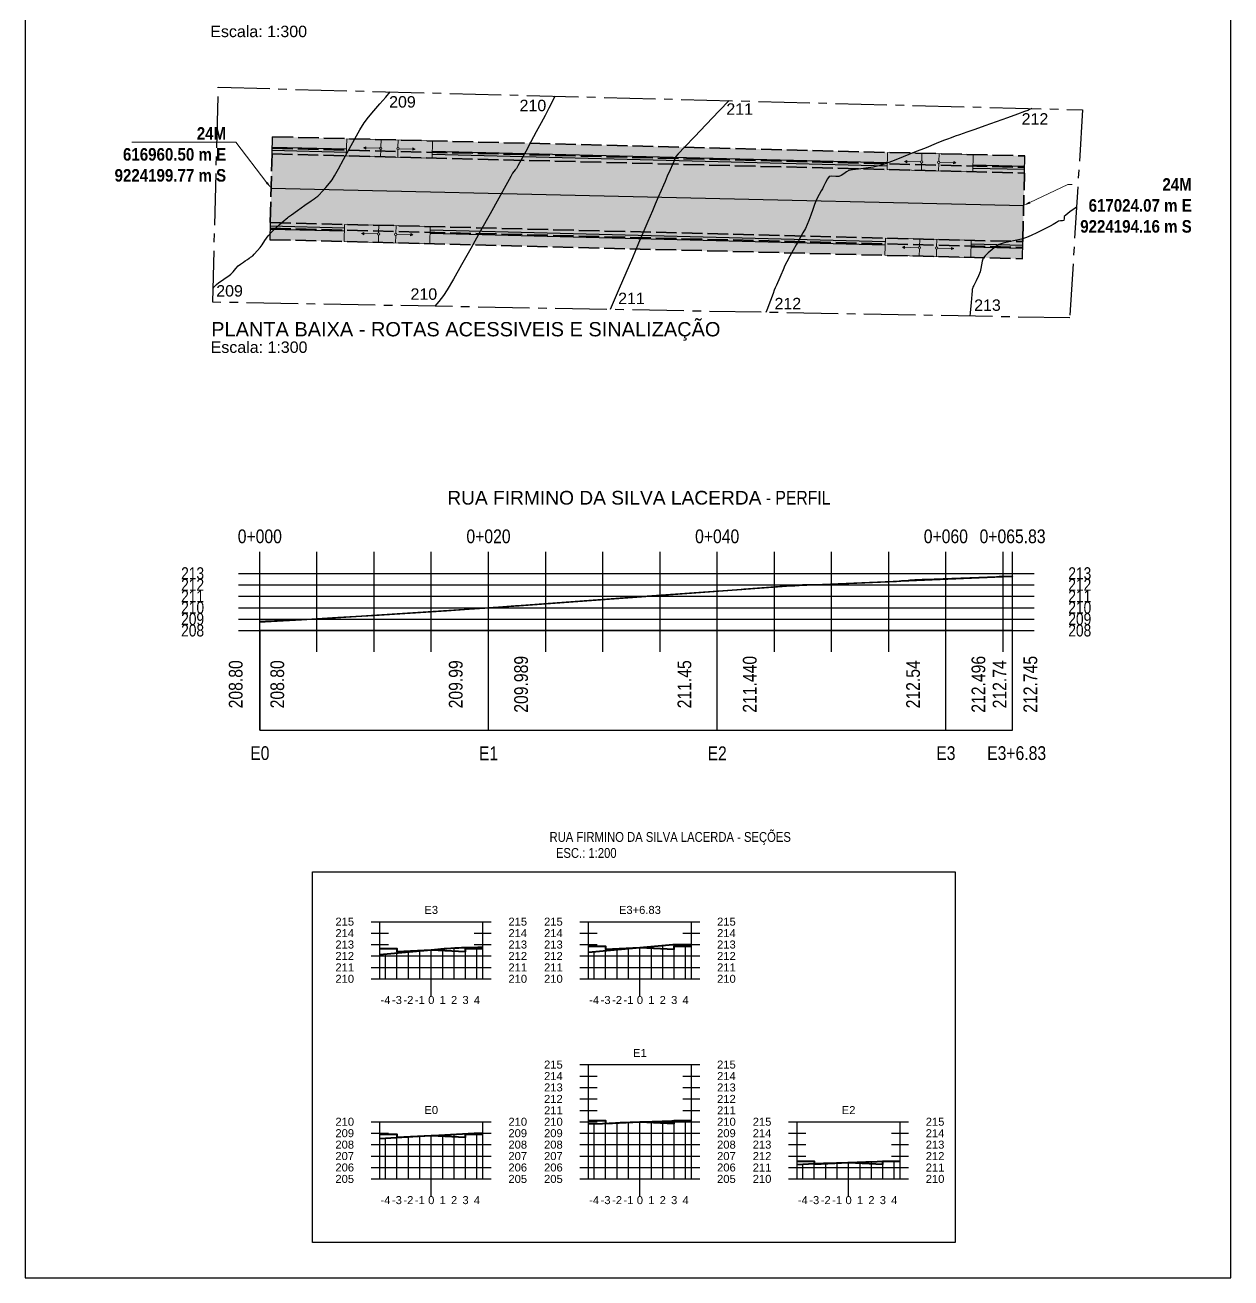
# Model space of a CAD drawing. Header units: feet. Extents: x 203667 to 205527, y 9204857 to 9205156.
# Drawn here: x 205421.6 to 205527, y 9204921 to 9205030.6 of the extents above; entities that cross this region are included whole.
import ezdxf
from ezdxf import colors
from ezdxf.entities.mleader import LeaderData, LeaderLine
from ezdxf.math import Vec2, Vec3

# ---------------------------------------------------------------- set-up
doc = ezdxf.new("R2010")
doc.units = ezdxf.units.FT
doc.header["$LTSCALE"] = 0.3
doc.header["$MEASUREMENT"] = 0
doc.linetypes.add('ACAD_ISO02W100', pattern=[15, 12, -3])
doc.linetypes.add('CENTER2', pattern=[1.125, 0.75, -0.125, 0.125, -0.125])
for name, color, linetype in [('_EIXO PROJETADO', 2, 'Continuous'), ('C-ROAD-CNTR-N', 92, 'Continuous'), ('C-ROAD-PROF-GRID-MAJR', 8, 'Continuous'), ('C-ROAD-PROF-GRID-MINR', 8, 'Continuous'), ('C-ROAD-PROF-TEXT', 7, 'Continuous'), ('C-ROAD-PROF-TICK', 7, 'Continuous'), ('C-ROAD-PROF-TITL', 7, 'Continuous'), ('C-ROAD-PROF-TTLB', 5, 'Continuous'), ('C-ROAD-SCTN-GRID', 7, 'Continuous'), ('C-ROAD-SCTN-TEXT', 7, 'Continuous'), ('C-ROAD-SCTN-TICK', 7, 'Continuous'), ('C-ROAD-SCTN-TITL', 92, 'Continuous'), ('C1-HM-CURVA_INTERMEDIARIA', 3, 'Continuous'), ('C1-HM-CURVA_MESTRA', 5, 'Continuous'), ('Calçada Projetada', 20, 'Continuous'), ('Pavimento projetado', 51, 'Continuous'), ('SINALIZACAO', 1, 'Continuous'), ('TEXTOS', 7, 'Continuous')]:
    doc.layers.add(name, color=color, linetype=linetype)
for name, color, linetype, lineweight in [('Alvenaria de 1 Vez', 6, 'ACAD_ISO02W100', 35), ('C-ROAD-PROF', 1, 'Continuous', 35), ('Cotas Acessibilidade', 5, 'Continuous', 25), ('Cotas Calçadas', 7, 'Continuous', 25), ('MEIO FIO PROJETADO', 7, 'ACAD_ISO02W100', 35), ('PENA015', 1, 'Continuous', 15)]:
    doc.layers.add(name, color=color, linetype=linetype, lineweight=lineweight)
doc.styles.add('Arial', font='arial.ttf')
doc.styles.add('COTAS', font='ariblk.ttf', dxfattribs={"width": 0.75})
doc.styles.add('Roman', font='arial.ttf', dxfattribs={"height": 2})
doc.styles.add('TARCISIO', font='swissci.ttf')

# ---------------------------------------------------------------- blocks, each defined once
blk = doc.blocks.new('r150')
at = {"linetype": 'Continuous'}
h = blk.add_hatch(color=4, dxfattribs=at)
h.dxf.hatch_style = 1
edge = h.paths.add_edge_path()
edge.add_arc((0, 0.91), 0.1, 180, 270, ccw=False)
edge.add_line((-0.1, 0.91), (-1.3, 0.91))
edge.add_line((-1.3, 0.91), (-1.3, 0.81))
edge.add_line((-1.3, 0.81), (-1.5, 0.91))
edge.add_line((-1.5, 0.91), (-1.3, 1.01))
edge.add_line((-1.3, 1.01), (-1.3, 0.91))
edge.add_line((-1.3, 0.91), (-0.1, 0.91))
edge.add_arc((0, 0.91), 0.1, 90, 180, ccw=False)
edge.add_line((0, 1.01), (0, 1.65))
edge.add_line((0, 1.65), (-3, 1.65))
edge.add_line((-3, 1.65), (-3, 0.15))
edge.add_line((-3, 0.15), (0, 0.15))
edge.add_line((0, 0.15), (0, 0.81))
edge = h.paths.add_edge_path()
edge.add_arc((1.5, 0.91), 0.1, 180, 270, ccw=False)
edge.add_arc((1.5, 0.91), 0.1, 90, 180, ccw=False)
edge.add_line((1.5, 1.01), (1.5, 1.65))
edge.add_line((1.5, 1.65), (0, 1.65))
edge.add_line((0, 1.65), (0, 1.01))
edge.add_arc((0, 0.91), 0.1, 0, 90, ccw=False)
edge.add_arc((0, 0.91), 0.1, -90, 0, ccw=False)
edge.add_line((0, 0.81), (0, 0.15))
edge.add_line((0, 0.15), (1.5, 0.15))
edge.add_line((1.5, 0.15), (1.5, 0.81))
edge = h.paths.add_edge_path()
edge.add_line((4.5, 1.65), (1.5, 1.65))
edge.add_line((1.5, 1.65), (1.5, 1.01))
edge.add_arc((1.5, 0.91), 0.1, 0, 90, ccw=False)
edge.add_line((1.6, 0.91), (2.8, 0.91))
edge.add_line((2.8, 0.91), (2.8, 1.01))
edge.add_line((2.8, 1.01), (3, 0.91))
edge.add_line((3, 0.91), (2.8, 0.81))
edge.add_line((2.8, 0.81), (2.8, 0.91))
edge.add_line((2.8, 0.91), (1.6, 0.91))
edge.add_arc((1.5, 0.91), 0.1, -90, 0, ccw=False)
edge.add_line((1.5, 0.81), (1.5, 0.15))
edge.add_line((1.5, 0.15), (4.5, 0.15))
edge.add_line((4.5, 0.15), (4.5, 1.65))
at = {"layer": 'PENA015', "color": 7}
for points in [[(-3, 0.15), (-3, 1.65)], [(-3, 1.65), (4.5, 1.65)], [(0, 1.01), (0, 1.65)], [(1.5, 1.01), (1.5, 1.65)], [(4.5, 0.15), (4.5, 1.65)], [(-3, 0.15), (4.5, 0.15)], [(-1.3, 1.01), (-1.5, 0.91), (-1.3, 0.81)], [(-1.5, 0.91), (-0.1, 0.91)], [(-1.3, 0.81), (-1.3, 1.01)], [(0, 0.15), (0, 0.81)], [(1.5, 0.81), (1.5, 0.15)], [(1.6, 0.91), (3, 0.91)], [(2.8, 0.81), (2.8, 1.01)], [(2.8, 1.01), (3, 0.91), (2.8, 0.81)]]:
    blk.add_lwpolyline(points, dxfattribs=at)
for centre in [(0, 0.91), (1.5, 0.91)]:
    blk.add_circle(centre, 0.1, dxfattribs=at)

msp = doc.modelspace()

# ---------------------------------------------------------------- hatches: boundary and pattern name
at = {"layer": 'Calçada Projetada'}
h = msp.add_hatch(color=256, dxfattribs=at)
h.dxf.hatch_style = 1
h.paths.add_polyline_path([(205443.2, 9205020.802), (205443.162, 9205019.303), (205508.976, 9205017.633), (205509.014, 9205019.132)])
h = msp.add_hatch(color=256, dxfattribs=at)
h.dxf.hatch_style = 1
h.paths.add_polyline_path([(205443.01, 9205013.305), (205442.972, 9205011.805), (205508.785, 9205010.135), (205508.824, 9205011.635)])
at = {"layer": 'Pavimento projetado', "lineweight": 20}
h = msp.add_hatch(color=256, dxfattribs=at)
h.dxf.hatch_style = 1
h.paths.add_polyline_path([(205508.976, 9205017.633), (205443.162, 9205019.303), (205443.01, 9205013.305), (205508.824, 9205011.635)])

# ---------------------------------------------------------------- linework, layer by layer
at = {"layer": '_EIXO PROJETADO', "linetype": 'CENTER2', "ltscale": 20}
msp.add_lwpolyline([(205438.463, 9205025.129), (205514.051, 9205023.164), (205512.926, 9205004.959), (205437.974, 9205006.337)], close=True, dxfattribs=at)
at = {"layer": 'Alvenaria de 1 Vez', "ltscale": 0.5}
for p, q in [((205443.2, 9205020.802), (205509.014, 9205019.132)), ((205442.972, 9205011.805), (205508.785, 9205010.135))]:
    msp.add_line(p, q, dxfattribs=at)
at = {"layer": 'C-ROAD-CNTR-N', "color": 98, "linetype": 'Continuous', "lineweight": -3, "flags": 128}
msp.add_lwpolyline([(205443.086, 9205016.304), (205508.904, 9205014.802)], dxfattribs=at)
msp.add_lwpolyline([(205443.086, 9205016.304), (205508.904, 9205014.802)], dxfattribs=at)
at = {"layer": 'C-ROAD-PROF', "color": 1, "linetype": 'Continuous', "lineweight": 35, "flags": 128}
for points in [[(205442.095, 9204978.416), (205442.587, 9204978.437), (205445.737, 9204978.567), (205446.698, 9204978.62), (205448.288, 9204978.707), (205462.215, 9204979.62), (205464.463, 9204979.769), (205464.962, 9204979.797), (205475.976, 9204980.62), (205480.486, 9204980.954), (205484.243, 9204981.214), (205484.414, 9204981.226), (205489.562, 9204981.607), (205489.572, 9204981.607), (205489.58, 9204981.608), (205489.758, 9204981.62), (205489.771, 9204981.621), (205489.776, 9204981.621), (205489.778, 9204981.621), (205489.813, 9204981.621), (205489.924, 9204981.623), (205491.505, 9204981.645), (205492.915, 9204981.717), (205497.767, 9204981.924), (205498.217, 9204981.96), (205498.795, 9204982.01), (205498.949, 9204982.023), (205499.118, 9204982.034), (205499.376, 9204982.049), (205500.016, 9204982.084), (205500.29, 9204982.098), (205506.517, 9204982.326), (205506.749, 9204982.334)], [(205506.749, 9204982.334), (205507.93, 9204982.361), (205507.93, 9204982.361)]]:
    msp.add_lwpolyline(points, dxfattribs=at)
at = {"layer": 'C-ROAD-PROF', "color": 5, "linetype": 'Continuous', "lineweight": 35, "flags": 128}
msp.add_lwpolyline([(205442.098, 9204978.356), (205442.562, 9204978.383), (205445.734, 9204978.565), (205448.905, 9204978.753), (205452.077, 9204978.949), (205455.248, 9204979.15), (205458.42, 9204979.359), (205461.591, 9204979.574), (205464.763, 9204979.796), (205467.934, 9204980.025), (205487.779, 9204981.476), (205488.15, 9204981.502), (205488.522, 9204981.525), (205488.894, 9204981.545), (205489.265, 9204981.563), (205507.762, 9204982.362), (205507.93, 9204982.366)], dxfattribs=at)
at = {"layer": 'C-ROAD-PROF', "color": 5, "linetype": 'Continuous', "lineweight": 40, "ltscale": 2}
for points in [[(205452.578, 9204949.811), (205454.078, 9204949.811), (205454.078, 9204949.552), (205457.087, 9204949.701), (205460.078, 9204949.552), (205460.078, 9204949.817), (205461.578, 9204949.817)], [(205470.828, 9204950.009), (205472.328, 9204950.009), (205472.328, 9204949.75), (205475.337, 9204949.899), (205478.328, 9204949.749), (205478.328, 9204950.015), (205479.828, 9204950.015)], [(205470.828, 9204934.76), (205472.328, 9204934.76), (205472.328, 9204934.501), (205475.337, 9204934.65), (205478.328, 9204934.5), (205478.328, 9204934.766), (205479.828, 9204934.766)], [(205452.578, 9204933.564), (205454.078, 9204933.564), (205454.078, 9204933.305), (205457.087, 9204933.454), (205460.078, 9204933.304), (205460.078, 9204933.57), (205461.578, 9204933.57)], [(205489.078, 9204931.214), (205490.578, 9204931.214), (205490.578, 9204930.954), (205493.587, 9204931.103), (205496.578, 9204930.954), (205496.578, 9204931.219), (205498.078, 9204931.219)]]:
    msp.add_lwpolyline(points, dxfattribs=at)
at = {"layer": 'C-ROAD-PROF-GRID-MAJR', "color": 8, "linetype": 'Continuous', "lineweight": -3}
for p, q in [((205442.095, 9204982.62), (205507.93, 9204982.62)), ((205442.095, 9204977.62), (205442.095, 9204982.62)), ((205462.095, 9204977.62), (205462.095, 9204982.62)), ((205482.095, 9204977.62), (205482.095, 9204982.62)), ((205502.095, 9204977.62), (205502.095, 9204982.62)), ((205507.93, 9204977.62), (205507.93, 9204982.62)), ((205442.095, 9204981.62), (205507.93, 9204981.62)), ((205442.095, 9204980.62), (205507.93, 9204980.62)), ((205442.095, 9204979.62), (205507.93, 9204979.62)), ((205442.095, 9204978.62), (205507.93, 9204978.62)), ((205442.095, 9204977.62), (205507.93, 9204977.62))]:
    msp.add_line(p, q, dxfattribs=at)
at = {"layer": 'C-ROAD-PROF-GRID-MINR', "color": 8, "linetype": 'Continuous', "lineweight": -3}
for p, q in [((205447.095, 9204977.62), (205447.095, 9204982.62)), ((205452.095, 9204977.62), (205452.095, 9204982.62)), ((205457.095, 9204977.62), (205457.095, 9204982.62)), ((205467.095, 9204977.62), (205467.095, 9204982.62)), ((205472.095, 9204977.62), (205472.095, 9204982.62)), ((205477.095, 9204977.62), (205477.095, 9204982.62)), ((205487.095, 9204977.62), (205487.095, 9204982.62)), ((205492.095, 9204977.62), (205492.095, 9204982.62)), ((205497.095, 9204977.62), (205497.095, 9204982.62)), ((205507.095, 9204977.62), (205507.095, 9204982.62))]:
    msp.add_line(p, q, dxfattribs=at)
at = {"layer": 'C-ROAD-PROF-TEXT', "color": 7, "linetype": 'Continuous', "lineweight": -3}
for p, q in [((205442.095, 9204980.745), (205442.095, 9204984.495)), ((205447.095, 9204980.745), (205447.095, 9204984.495)), ((205452.095, 9204980.745), (205452.095, 9204984.495)), ((205457.095, 9204980.745), (205457.095, 9204984.495)), ((205462.095, 9204980.745), (205462.095, 9204984.495)), ((205467.095, 9204980.745), (205467.095, 9204984.495)), ((205472.095, 9204980.745), (205472.095, 9204984.495)), ((205477.095, 9204980.745), (205477.095, 9204984.495)), ((205482.095, 9204980.745), (205482.095, 9204984.495)), ((205487.095, 9204980.745), (205487.095, 9204984.495)), ((205492.095, 9204980.745), (205492.095, 9204984.495)), ((205497.095, 9204980.745), (205497.095, 9204984.495)), ((205502.095, 9204980.745), (205502.095, 9204984.495)), ((205507.095, 9204980.745), (205507.095, 9204984.495)), ((205507.93, 9204980.745), (205507.93, 9204984.495)), ((205440.22, 9204982.62), (205443.97, 9204982.62)), ((205506.055, 9204982.62), (205509.805, 9204982.62)), ((205440.22, 9204981.62), (205443.97, 9204981.62)), ((205506.055, 9204981.62), (205509.805, 9204981.62)), ((205440.22, 9204980.62), (205443.97, 9204980.62)), ((205506.055, 9204980.62), (205509.805, 9204980.62)), ((205440.22, 9204979.62), (205443.97, 9204979.62)), ((205442.095, 9204975.745), (205442.095, 9204979.495)), ((205447.095, 9204975.745), (205447.095, 9204979.495)), ((205452.095, 9204975.745), (205452.095, 9204979.495)), ((205457.095, 9204975.745), (205457.095, 9204979.495)), ((205462.095, 9204975.745), (205462.095, 9204979.495)), ((205467.095, 9204975.745), (205467.095, 9204979.495)), ((205472.095, 9204975.745), (205472.095, 9204979.495)), ((205477.095, 9204975.745), (205477.095, 9204979.495)), ((205482.095, 9204975.745), (205482.095, 9204979.495)), ((205487.095, 9204975.745), (205487.095, 9204979.495)), ((205492.095, 9204975.745), (205492.095, 9204979.495)), ((205497.095, 9204975.745), (205497.095, 9204979.495)), ((205502.095, 9204975.745), (205502.095, 9204979.495)), ((205506.055, 9204979.62), (205509.805, 9204979.62)), ((205507.095, 9204975.745), (205507.095, 9204979.495)), ((205507.93, 9204975.745), (205507.93, 9204979.495)), ((205440.22, 9204978.62), (205443.97, 9204978.62)), ((205506.055, 9204978.62), (205509.805, 9204978.62)), ((205440.22, 9204977.62), (205443.97, 9204977.62)), ((205506.055, 9204977.62), (205509.805, 9204977.62))]:
    msp.add_line(p, q, dxfattribs=at)
at = {"layer": 'C-ROAD-PROF-TICK', "color": 7, "linetype": 'Continuous', "lineweight": -3}
for p, q in [((205442.095, 9204968.909), (205442.095, 9204977.62)), ((205462.095, 9204968.909), (205462.095, 9204977.62)), ((205482.095, 9204968.909), (205482.095, 9204977.62)), ((205502.095, 9204968.909), (205502.095, 9204977.62)), ((205507.93, 9204968.909), (205507.93, 9204977.62))]:
    msp.add_line(p, q, dxfattribs=at)
at = {"layer": 'C-ROAD-PROF-TTLB', "color": 5, "linetype": 'Continuous', "lineweight": -3}
for p, q in [((205442.095, 9204977.62), (205442.095, 9204982.62)), ((205442.095, 9204982.62), (205507.93, 9204982.62)), ((205507.93, 9204977.62), (205507.93, 9204982.62)), ((205442.095, 9204977.62), (205507.93, 9204977.62)), ((205452.587, 9204947.158), (205452.587, 9204952.158)), ((205452.587, 9204952.158), (205461.587, 9204952.158)), ((205461.587, 9204947.158), (205461.587, 9204952.158)), ((205470.837, 9204947.158), (205470.837, 9204952.158)), ((205470.837, 9204952.158), (205479.837, 9204952.158)), ((205479.837, 9204947.158), (205479.837, 9204952.158)), ((205452.587, 9204947.158), (205461.587, 9204947.158)), ((205470.837, 9204947.158), (205479.837, 9204947.158)), ((205470.837, 9204929.658), (205470.837, 9204939.658)), ((205470.837, 9204939.658), (205479.837, 9204939.658)), ((205479.837, 9204929.658), (205479.837, 9204939.658)), ((205452.587, 9204929.658), (205452.587, 9204934.658)), ((205452.587, 9204934.658), (205461.587, 9204934.658)), ((205461.587, 9204929.658), (205461.587, 9204934.658)), ((205489.087, 9204929.658), (205489.087, 9204934.658)), ((205489.087, 9204934.658), (205498.087, 9204934.658)), ((205498.087, 9204929.658), (205498.087, 9204934.658)), ((205452.587, 9204929.658), (205461.587, 9204929.658)), ((205470.837, 9204929.658), (205479.837, 9204929.658)), ((205489.087, 9204929.658), (205498.087, 9204929.658))]:
    msp.add_line(p, q, dxfattribs=at)
msp.add_3dface([(205442.095, 9204968.909), (205507.93, 9204968.909), (205507.93, 9204977.62), (205442.095, 9204977.62)], dxfattribs=at)
at = {"layer": 'C-ROAD-SCTN-GRID', "color": 251, "linetype": 'Continuous', "lineweight": -3}
for p, q in [((205453.087, 9204947.158), (205453.087, 9204949.334)), ((205454.087, 9204947.158), (205454.087, 9204949.426)), ((205455.087, 9204947.158), (205455.087, 9204949.517)), ((205456.087, 9204947.158), (205456.087, 9204949.609)), ((205457.087, 9204947.158), (205457.087, 9204949.701)), ((205458.087, 9204947.158), (205458.087, 9204949.793)), ((205459.087, 9204947.158), (205459.087, 9204949.862)), ((205460.087, 9204947.158), (205460.087, 9204949.908)), ((205461.087, 9204947.158), (205461.087, 9204949.933)), ((205471.337, 9204947.158), (205471.337, 9204949.54)), ((205472.337, 9204947.158), (205472.337, 9204949.63)), ((205473.337, 9204947.158), (205473.337, 9204949.72)), ((205474.337, 9204947.158), (205474.337, 9204949.809)), ((205475.337, 9204947.158), (205475.337, 9204949.899)), ((205476.337, 9204947.158), (205476.337, 9204949.988)), ((205477.337, 9204947.158), (205477.337, 9204950.078)), ((205478.228, 9204950.158), (205479.837, 9204950.158)), ((205478.337, 9204947.158), (205478.337, 9204950.158)), ((205479.337, 9204947.158), (205479.337, 9204950.158)), ((205452.587, 9204949.158), (205461.587, 9204949.158)), ((205470.837, 9204949.158), (205479.837, 9204949.158)), ((205452.587, 9204948.158), (205461.587, 9204948.158)), ((205452.587, 9204947.158), (205461.587, 9204947.158)), ((205470.837, 9204948.158), (205479.837, 9204948.158)), ((205470.837, 9204947.158), (205479.837, 9204947.158)), ((205471.337, 9204929.658), (205471.337, 9204934.495)), ((205472.337, 9204929.658), (205472.337, 9204934.534)), ((205473.337, 9204929.658), (205473.337, 9204934.58)), ((205474.337, 9204929.658), (205474.337, 9204934.615)), ((205475.337, 9204929.658), (205475.337, 9204934.65)), ((205475.561, 9204934.658), (205479.837, 9204934.658)), ((205476.337, 9204929.658), (205476.337, 9204934.685)), ((205477.337, 9204929.658), (205477.337, 9204934.721)), ((205478.337, 9204929.658), (205478.337, 9204934.756)), ((205479.337, 9204929.658), (205479.337, 9204934.791)), ((205453.087, 9204929.658), (205453.087, 9204933.228)), ((205454.087, 9204929.658), (205454.087, 9204933.284)), ((205455.087, 9204929.658), (205455.087, 9204933.341)), ((205456.087, 9204929.658), (205456.087, 9204933.397)), ((205457.087, 9204929.658), (205457.087, 9204933.454)), ((205458.087, 9204929.658), (205458.087, 9204933.508)), ((205459.087, 9204929.658), (205459.087, 9204933.559)), ((205460.087, 9204929.658), (205460.087, 9204933.61)), ((205461.058, 9204933.658), (205461.587, 9204933.658)), ((205461.087, 9204929.658), (205461.087, 9204933.659)), ((205470.837, 9204933.658), (205479.837, 9204933.658)), ((205452.587, 9204932.658), (205461.587, 9204932.658)), ((205470.837, 9204932.658), (205479.837, 9204932.658)), ((205452.587, 9204931.658), (205461.587, 9204931.658)), ((205470.837, 9204931.658), (205479.837, 9204931.658)), ((205489.587, 9204929.658), (205489.587, 9204930.947)), ((205490.587, 9204929.658), (205490.587, 9204931.01)), ((205491.587, 9204929.658), (205491.587, 9204931.043)), ((205492.587, 9204929.658), (205492.587, 9204931.068)), ((205493.587, 9204929.658), (205493.587, 9204931.103)), ((205494.587, 9204929.658), (205494.587, 9204931.138)), ((205495.587, 9204929.658), (205495.587, 9204931.171)), ((205496.587, 9204929.658), (205496.587, 9204931.201)), ((205497.587, 9204929.658), (205497.587, 9204931.23)), ((205452.587, 9204930.658), (205461.587, 9204930.658)), ((205452.587, 9204929.658), (205461.587, 9204929.658)), ((205470.837, 9204930.658), (205479.837, 9204930.658)), ((205470.837, 9204929.658), (205479.837, 9204929.658)), ((205489.087, 9204930.658), (205498.087, 9204930.658)), ((205489.087, 9204929.658), (205498.087, 9204929.658))]:
    msp.add_line(p, q, dxfattribs=at)
at = {"layer": 'C-ROAD-SCTN-TICK', "color": 7, "linetype": 'Continuous', "lineweight": -3}
for p, q in [((205451.837, 9204952.158), (205453.337, 9204952.158)), ((205460.837, 9204952.158), (205462.337, 9204952.158)), ((205470.087, 9204952.158), (205471.587, 9204952.158)), ((205479.087, 9204952.158), (205480.587, 9204952.158)), ((205451.837, 9204951.158), (205453.337, 9204951.158)), ((205460.837, 9204951.158), (205462.337, 9204951.158)), ((205470.087, 9204951.158), (205471.587, 9204951.158)), ((205479.087, 9204951.158), (205480.587, 9204951.158)), ((205451.837, 9204950.158), (205453.337, 9204950.158)), ((205460.837, 9204950.158), (205462.337, 9204950.158)), ((205470.087, 9204950.158), (205471.587, 9204950.158)), ((205479.087, 9204950.158), (205480.587, 9204950.158)), ((205451.837, 9204949.158), (205453.337, 9204949.158)), ((205457.087, 9204945.658), (205457.087, 9204948.658)), ((205460.837, 9204949.158), (205462.337, 9204949.158)), ((205470.087, 9204949.158), (205471.587, 9204949.158)), ((205475.337, 9204945.658), (205475.337, 9204948.658)), ((205479.087, 9204949.158), (205480.587, 9204949.158)), ((205451.837, 9204948.158), (205453.337, 9204948.158)), ((205451.837, 9204947.158), (205453.337, 9204947.158)), ((205460.837, 9204948.158), (205462.337, 9204948.158)), ((205460.837, 9204947.158), (205462.337, 9204947.158)), ((205470.087, 9204948.158), (205471.587, 9204948.158)), ((205470.087, 9204947.158), (205471.587, 9204947.158)), ((205479.087, 9204948.158), (205480.587, 9204948.158)), ((205479.087, 9204947.158), (205480.587, 9204947.158)), ((205470.087, 9204939.658), (205471.587, 9204939.658)), ((205479.087, 9204939.658), (205480.587, 9204939.658)), ((205470.087, 9204938.658), (205471.587, 9204938.658)), ((205479.087, 9204938.658), (205480.587, 9204938.658)), ((205470.087, 9204937.658), (205471.587, 9204937.658)), ((205479.087, 9204937.658), (205480.587, 9204937.658)), ((205470.087, 9204936.658), (205471.587, 9204936.658)), ((205479.087, 9204936.658), (205480.587, 9204936.658)), ((205470.087, 9204935.658), (205471.587, 9204935.658)), ((205479.087, 9204935.658), (205480.587, 9204935.658)), ((205451.837, 9204934.658), (205453.337, 9204934.658)), ((205460.837, 9204934.658), (205462.337, 9204934.658)), ((205470.087, 9204934.658), (205471.587, 9204934.658)), ((205479.087, 9204934.658), (205480.587, 9204934.658)), ((205488.337, 9204934.658), (205489.837, 9204934.658)), ((205497.337, 9204934.658), (205498.837, 9204934.658)), ((205451.837, 9204933.658), (205453.337, 9204933.658)), ((205460.837, 9204933.658), (205462.337, 9204933.658)), ((205470.087, 9204933.658), (205471.587, 9204933.658)), ((205479.087, 9204933.658), (205480.587, 9204933.658)), ((205488.337, 9204933.658), (205489.837, 9204933.658)), ((205497.337, 9204933.658), (205498.837, 9204933.658)), ((205451.837, 9204932.658), (205453.337, 9204932.658)), ((205460.837, 9204932.658), (205462.337, 9204932.658)), ((205470.087, 9204932.658), (205471.587, 9204932.658)), ((205479.087, 9204932.658), (205480.587, 9204932.658)), ((205488.337, 9204932.658), (205489.837, 9204932.658)), ((205497.337, 9204932.658), (205498.837, 9204932.658)), ((205451.837, 9204931.658), (205453.337, 9204931.658)), ((205457.087, 9204928.158), (205457.087, 9204931.158)), ((205460.837, 9204931.658), (205462.337, 9204931.658)), ((205470.087, 9204931.658), (205471.587, 9204931.658)), ((205475.337, 9204928.158), (205475.337, 9204931.158)), ((205479.087, 9204931.658), (205480.587, 9204931.658)), ((205488.337, 9204931.658), (205489.837, 9204931.658)), ((205493.587, 9204928.158), (205493.587, 9204931.158)), ((205497.337, 9204931.658), (205498.837, 9204931.658)), ((205451.837, 9204930.658), (205453.337, 9204930.658)), ((205451.837, 9204929.658), (205453.337, 9204929.658)), ((205460.837, 9204930.658), (205462.337, 9204930.658)), ((205460.837, 9204929.658), (205462.337, 9204929.658)), ((205470.087, 9204930.658), (205471.587, 9204930.658)), ((205470.087, 9204929.658), (205471.587, 9204929.658)), ((205479.087, 9204930.658), (205480.587, 9204930.658)), ((205479.087, 9204929.658), (205480.587, 9204929.658)), ((205488.337, 9204930.658), (205489.837, 9204930.658)), ((205488.337, 9204929.658), (205489.837, 9204929.658)), ((205497.337, 9204930.658), (205498.837, 9204930.658)), ((205497.337, 9204929.658), (205498.837, 9204929.658))]:
    msp.add_line(p, q, dxfattribs=at)
at = {"layer": 'C1-HM-CURVA_INTERMEDIARIA', "linetype": 'Continuous', "lineweight": -3, "flags": 128}
for points, elevation in [([(205438.006, 9205007.567), (205438.101, 9205007.684), (205438.294, 9205007.896), (205438.498, 9205008.052), (205438.743, 9205008.217), (205438.951, 9205008.356), (205439.151, 9205008.489), (205439.379, 9205008.642), (205439.569, 9205008.788), (205439.767, 9205009.004), (205440.006, 9205009.293), (205440.204, 9205009.509), (205440.41, 9205009.667), (205440.655, 9205009.831), (205440.824, 9205009.943), (205441.028, 9205010.086), (205441.173, 9205010.187), (205441.234, 9205010.23), (205441.287, 9205010.267), (205441.347, 9205010.309), (205441.391, 9205010.34), (205441.434, 9205010.37), (205441.479, 9205010.401), (205441.609, 9205010.545), (205441.879, 9205010.847), (205442.114, 9205011.123), (205442.291, 9205011.368), (205442.545, 9205011.736), (205442.823, 9205012.127), (205443.073, 9205012.44), (205443.394, 9205012.753), (205443.822, 9205013.134), (205444.205, 9205013.462), (205444.392, 9205013.621), (205444.501, 9205013.72), (205444.611, 9205013.817), (205444.855, 9205013.99), (205445.394, 9205014.367), (205446.034, 9205014.814), (205446.581, 9205015.195), (205446.84, 9205015.376), (205447.003, 9205015.485), (205447.161, 9205015.6), (205447.294, 9205015.737), (205447.556, 9205016.019), (205447.878, 9205016.376), (205448.193, 9205016.741), (205448.431, 9205017.043), (205448.639, 9205017.391), (205448.982, 9205018.015), (205449.418, 9205018.822), (205449.904, 9205019.719), (205450.397, 9205020.611), (205450.854, 9205021.406), (205451.233, 9205022.01), (205451.611, 9205022.52), (205452.071, 9205023.081), (205452.581, 9205023.673), (205453.106, 9205024.276), (205453.501, 9205024.738)], 209), ([(205483.154, 9205023.967), (205482.277, 9205023.064), (205481.145, 9205021.887), (205480.114, 9205020.809), (205479.268, 9205019.919), (205478.692, 9205019.308), (205478.471, 9205019.069), (205478.391, 9205018.868), (205478.347, 9205018.725), (205478.314, 9205018.664), (205478.29, 9205018.619), (205478.265, 9205018.572), (205478.177, 9205018.371), (205477.973, 9205017.902), (205477.734, 9205017.352), (205477.541, 9205016.905), (205477.401, 9205016.582), (205477.194, 9205016.098), (205476.945, 9205015.52), (205476.684, 9205014.912), (205476.437, 9205014.337), (205476.232, 9205013.861), (205476.036, 9205013.404), (205475.685, 9205012.583), (205475.218, 9205011.492), (205474.676, 9205010.226), (205474.099, 9205008.878), (205473.526, 9205007.543), (205472.999, 9205006.316), (205472.732, 9205005.698)], 211), ([(205509.612, 9205023.28), (205509.61, 9205023.279), (205509.421, 9205023.182), (205509.253, 9205023.102), (205508.984, 9205023.004), (205508.361, 9205022.781), (205507.497, 9205022.474), (205506.509, 9205022.123), (205505.511, 9205021.769), (205504.616, 9205021.453), (205503.941, 9205021.214), (205503.599, 9205021.093), (205503.283, 9205020.981), (205502.915, 9205020.852), (205502.547, 9205020.722), (205502.232, 9205020.607), (205501.9, 9205020.474), (205501.242, 9205020.208), (205500.362, 9205019.852), (205499.365, 9205019.45), (205498.352, 9205019.045), (205497.427, 9205018.682), (205496.694, 9205018.404), (205496.256, 9205018.256), (205495.743, 9205018.15), (205495.103, 9205018.056), (205494.456, 9205017.974), (205493.92, 9205017.903), (205493.615, 9205017.844), (205493.405, 9205017.735), (205493.167, 9205017.578), (205492.936, 9205017.427), (205492.745, 9205017.335), (205492.465, 9205017.329), (205492.135, 9205017.362), (205491.884, 9205017.328), (205491.732, 9205017.137), (205491.557, 9205016.805), (205491.399, 9205016.465), (205491.299, 9205016.25), (205491.193, 9205016.063), (205491.027, 9205015.769), (205490.85, 9205015.445), (205490.713, 9205015.172), (205490.603, 9205014.884), (205490.449, 9205014.441), (205490.277, 9205013.938), (205490.112, 9205013.47), (205489.98, 9205013.135), (205489.812, 9205012.796), (205489.601, 9205012.41), (205489.383, 9205012.026), (205489.198, 9205011.695), (205489.015, 9205011.361), (205488.751, 9205010.882), (205488.461, 9205010.355), (205488.201, 9205009.874), (205488.026, 9205009.536), (205487.854, 9205009.159), (205487.656, 9205008.701), (205487.48, 9205008.284), (205487.373, 9205008.03), (205487.281, 9205007.822), (205487.177, 9205007.585), (205487.088, 9205007.376), (205486.98, 9205007.092), (205486.747, 9205006.473), (205486.435, 9205005.643), (205486.362, 9205005.448)], 212), ([(205513.525, 9205014.652), (205513.403, 9205014.568), (205512.952, 9205014.236), (205512.603, 9205013.963), (205512.449, 9205013.827), (205512.429, 9205013.654), (205512.403, 9205013.495), (205512.29, 9205013.459), (205512.111, 9205013.441), (205511.956, 9205013.413), (205511.761, 9205013.31), (205511.477, 9205013.142), (205511.223, 9205012.997), (205510.985, 9205012.871), (205510.569, 9205012.655), (205510.062, 9205012.4), (205509.555, 9205012.158), (205509.135, 9205011.981), (205508.706, 9205011.859), (205508.169, 9205011.743), (205507.609, 9205011.627), (205507.11, 9205011.509), (205506.756, 9205011.383), (205506.466, 9205011.2), (205506.133, 9205010.943), (205505.807, 9205010.659), (205505.537, 9205010.391), (205505.372, 9205010.186), (205505.275, 9205009.931), (205505.211, 9205009.607), (205505.157, 9205009.274), (205505.091, 9205008.997), (205504.947, 9205008.657), (205504.734, 9205008.206), (205504.541, 9205007.812), (205504.455, 9205007.64), (205504.422, 9205007.548), (205504.409, 9205007.446), (205504.394, 9205007.318), (205504.366, 9205007.024), (205504.299, 9205006.316), (205504.21, 9205005.393), (205504.183, 9205005.12)], 213)]:
    msp.add_lwpolyline(points, dxfattribs=dict(at, elevation=elevation))
at = {"layer": 'C1-HM-CURVA_MESTRA', "linetype": 'Continuous', "lineweight": -3, "elevation": 210, "flags": 128}
msp.add_lwpolyline([(205467.904, 9205024.364), (205467.824, 9205024.202), (205467.374, 9205023.3), (205467.05, 9205022.667), (205466.706, 9205022.025), (205466.275, 9205021.224), (205465.806, 9205020.355), (205465.348, 9205019.51), (205464.95, 9205018.78), (205464.662, 9205018.255), (205464.533, 9205018.028), (205464.432, 9205017.899), (205464.308, 9205017.757), (205464.207, 9205017.628), (205464.036, 9205017.325), (205463.609, 9205016.557), (205462.987, 9205015.434), (205462.229, 9205014.067), (205461.395, 9205012.567), (205460.543, 9205011.042), (205459.735, 9205009.605), (205459.029, 9205008.365), (205458.485, 9205007.433), (205458.164, 9205006.919), (205457.751, 9205006.388), (205457.405, 9205005.98)], dxfattribs=at)
at = {"layer": 'C1-HM-CURVA_MESTRA', "color": 1, "linetype": 'Continuous', "lineweight": 40}
for points in [[(205452.587, 9204949.288), (205457.087, 9204949.701), (205458.211, 9204949.804), (205458.455, 9204949.822), (205459.15, 9204949.866), (205459.495, 9204949.886), (205459.746, 9204949.899), (205459.996, 9204949.906), (205461.161, 9204949.935), (205461.587, 9204949.948)], [(205470.837, 9204949.495), (205475.337, 9204949.899), (205478.228, 9204950.158), (205478.38, 9204950.158), (205478.439, 9204950.158), (205478.443, 9204950.158), (205478.676, 9204950.158), (205479.155, 9204950.158), (205479.837, 9204950.158)], [(205470.837, 9204934.478), (205472.075, 9204934.521), (205472.649, 9204934.549), (205473.192, 9204934.575), (205473.596, 9204934.589), (205475.337, 9204934.65), (205475.561, 9204934.658), (205479.837, 9204934.809)], [(205452.587, 9204933.199), (205455.98, 9204933.391), (205457.087, 9204933.454), (205457.754, 9204933.491), (205460.835, 9204933.649), (205460.856, 9204933.65), (205460.871, 9204933.651), (205461.058, 9204933.658), (205461.587, 9204933.678)], [(205489.087, 9204930.916), (205490.59, 9204931.01), (205491.391, 9204931.038), (205491.508, 9204931.041), (205491.625, 9204931.044), (205492.537, 9204931.066), (205492.649, 9204931.07), (205493.587, 9204931.103), (205495.095, 9204931.156), (205498.087, 9204931.245)]]:
    msp.add_lwpolyline(points, dxfattribs=at)
at = {"layer": 'Calçada Projetada'}
for p, q in [((205443.162, 9205019.303), (205443.2, 9205020.802)), ((205508.976, 9205017.633), (205509.014, 9205019.132)), ((205443.01, 9205013.305), (205442.972, 9205011.805)), ((205508.785, 9205010.135), (205508.824, 9205011.635))]:
    msp.add_line(p, q, dxfattribs=at)
at = {"layer": 'Cotas Acessibilidade', "color": 5}
for p, q in [((205443.17, 9205019.628), (205449.667, 9205019.463)), ((205443.177, 9205019.907), (205449.674, 9205019.743)), ((205457.172, 9205019.552, 0), (205496.976, 9205018.542, 0)), ((205457.165, 9205019.272, 0), (205496.969, 9205018.263, 0)), ((205504.474, 9205018.352, 0), (205508.991, 9205018.238, 0)), ((205504.467, 9205018.072, 0), (205508.984, 9205017.958, 0)), ((205449.499, 9205012.815, 0), (205443.001, 9205012.98, 0)), ((205449.491, 9205012.535, 0), (205442.994, 9205012.7, 0)), ((205496.793, 9205011.335, 0), (205456.989, 9205012.345, 0)), ((205496.8, 9205011.615, 0), (205456.996, 9205012.625, 0)), ((205508.808, 9205011.03), (205504.291, 9205011.145)), ((205508.815, 9205011.31), (205504.298, 9205011.424))]:
    msp.add_line(p, q, dxfattribs=at)
at = {"layer": 'Cotas Acessibilidade'}
msp.add_lwpolyline([(205446.703, 9204956.516), (205502.918, 9204956.516), (205502.918, 9204924.088), (205446.703, 9204924.088)], close=True, dxfattribs=at)
at = {"layer": 'Cotas Calçadas'}
msp.add_lwpolyline([(205421.562, 9204921.002), (205527.029, 9204921.002), (205527.029, 9205092.656), (205421.562, 9205092.656)], close=True, dxfattribs=at)
at = {"layer": 'MEIO FIO PROJETADO', "ltscale": 0.5}
for p, q in [((205443.174, 9205019.802), (205508.988, 9205018.133)), ((205443.162, 9205019.303), (205508.976, 9205017.633)), ((205443.01, 9205013.305), (205508.824, 9205011.635)), ((205442.997, 9205012.805), (205508.811, 9205011.135))]:
    msp.add_line(p, q, dxfattribs=at)
at = {"layer": 'MEIO FIO PROJETADO', "color": 1, "ltscale": 0.5}
for p, q in [((205443.01, 9205013.305), (205443.162, 9205019.303)), ((205508.824, 9205011.635), (205508.976, 9205017.633))]:
    msp.add_line(p, q, dxfattribs=at)

# ---------------------------------------------------------------- block references
at = {"layer": 'SINALIZACAO', "extrusion": (1.53606e-10, 6.05415e-09, 1), "rotation": 178.5466006481493}
for p in [(205454.199, 9205020.673, 0.056), (205501.501, 9205019.473, 0.056), (205454.009, 9205013.176, 0.056), (205501.311, 9205011.975, 0.056)]:
    msp.add_blockref('r150', p, dxfattribs=at)

# ---------------------------------------------------------------- texts
at = {"linetype": 'Continuous', "style": 'Roman'}
for s, height, p in [('Escala: 1:300', 1, (205437.761, 9205029.518)), ('PLANTA BAIXA - ROTAS ACESSIVEIS E SINALIZAÇÃO', 1.25, (205437.843, 9205003.35)), ('Escala: 1:300', 1, (205437.797, 9205001.904))]:
    msp.add_text(s, height=height, dxfattribs=at).set_placement(p)
at = {"layer": 'C-ROAD-PROF-TEXT', "color": 7, "linetype": 'Continuous', "lineweight": -3, "char_height": 1.2, "attachment_point": 8, "line_spacing_factor": 1.2, "style": 'TARCISIO'}
for s, insert in [('0+000', (205442.095, 9204985.245)), ('0+020', (205462.095, 9204985.245)), ('0+040', (205482.095, 9204985.245)), ('0+060', (205502.095, 9204985.245)), ('0+065.83', (205507.93, 9204985.245)), ('E0', (205442.095, 9204966.284)), ('E1', (205462.095, 9204966.284)), ('E2', (205482.095, 9204966.284)), ('E3', (205502.095, 9204966.284)), ('E3+6.83', (205508.285, 9204966.284))]:
    msp.add_mtext(s, dxfattribs=dict(at, insert=insert))
at = {"layer": 'C-ROAD-PROF-TEXT', "color": 7, "linetype": 'Continuous', "lineweight": -3, "char_height": 1.05, "style": 'TARCISIO'}
for s, insert, attachment_point in [('213', (205437.22, 9204982.62), 6), ('213', (205512.805, 9204982.62), 4), ('212', (205437.22, 9204981.62), 6), ('211', (205437.22, 9204980.62), 6), ('212', (205512.805, 9204981.62), 4), ('211', (205512.805, 9204980.62), 4), ('210', (205437.22, 9204979.62), 6), ('210', (205512.805, 9204979.62), 4), ('209', (205437.22, 9204978.62), 6), ('209', (205512.805, 9204978.62), 4), ('208', (205437.22, 9204977.62), 6), ('208', (205512.805, 9204977.62), 4)]:
    msp.add_mtext(s, dxfattribs=dict(at, insert=insert, attachment_point=attachment_point))
at = {"layer": 'C-ROAD-PROF-TEXT', "color": 1, "linetype": 'Continuous', "lineweight": -3, "char_height": 1.2, "attachment_point": 8, "rotation": 90, "style": 'TARCISIO'}
for s, insert in [('208.80', (205440.603, 9204972.919)), ('209.99', (205459.845, 9204972.919)), ('211.45', (205479.845, 9204972.919)), ('212.54', (205499.845, 9204972.919)), ('212.74', (205507.397, 9204972.919))]:
    msp.add_mtext(s, dxfattribs=dict(at, insert=insert))
at = {"layer": 'C-ROAD-PROF-TEXT', "color": 5, "linetype": 'Continuous', "lineweight": -3, "char_height": 1.2, "attachment_point": 2, "rotation": 90, "style": 'TARCISIO'}
for s, insert in [('208.80', (205443.019, 9204972.919)), ('209.989', (205464.345, 9204972.919)), ('211.440', (205484.345, 9204972.919)), ('212.496', (205504.345, 9204972.919)), ('212.745', (205508.885, 9204972.919))]:
    msp.add_mtext(s, dxfattribs=dict(at, insert=insert))
at = {"layer": 'C-ROAD-PROF-TITL', "color": 7, "linetype": 'Continuous', "lineweight": -3, "insert": (205475.012, 9204988.62), "char_height": 1.2, "width": 36.12615, "attachment_point": 8, "line_spacing_factor": 1.2, "style": 'TARCISIO'}
msp.add_mtext('{\\fArial|b0|i0|c0|p34;\\C256; RUA FIRMINO DA SILVA LACERDA} - PERFIL', dxfattribs=at)
at = {"layer": 'C-ROAD-PROF-TITL', "color": 7, "linetype": 'Continuous', "lineweight": -3, "char_height": 0.85913, "attachment_point": 8, "line_spacing_factor": 1.2, "style": 'TARCISIO'}
for s, insert in [('{\\C256; RUA FIRMINO DA SILVA LACERDA} - SEÇÕES', (205477.85, 9204958.876)), ('ESC.: 1:200', (205470.644, 9204957.728))]:
    msp.add_mtext(s, dxfattribs=dict(at, insert=insert))
at = {"layer": 'C-ROAD-SCTN-TEXT', "color": 7, "linetype": 'Continuous', "lineweight": -3, "char_height": 0.7, "style": 'Arial'}
for s, insert, attachment_point in [('215', (205450.337, 9204952.158), 6), ('214', (205450.337, 9204951.158), 6), ('215', (205463.837, 9204952.158), 4), ('214', (205463.837, 9204951.158), 4), ('215', (205468.587, 9204952.158), 6), ('214', (205468.587, 9204951.158), 6), ('215', (205482.087, 9204952.158), 4), ('214', (205482.087, 9204951.158), 4), ('213', (205450.337, 9204950.158), 6), ('213', (205463.837, 9204950.158), 4), ('213', (205468.587, 9204950.158), 6), ('213', (205482.087, 9204950.158), 4), ('212', (205450.337, 9204949.158), 6), ('212', (205463.837, 9204949.158), 4), ('212', (205468.587, 9204949.158), 6), ('212', (205482.087, 9204949.158), 4), ('211', (205450.337, 9204948.158), 6), ('211', (205463.837, 9204948.158), 4), ('211', (205468.587, 9204948.158), 6), ('211', (205482.087, 9204948.158), 4), ('210', (205450.337, 9204947.158), 6), ('210', (205463.837, 9204947.158), 4), ('210', (205468.587, 9204947.158), 6), ('210', (205482.087, 9204947.158), 4), ('-4', (205453.087, 9204945.658), 2), ('-3', (205454.087, 9204945.658), 2), ('-2', (205455.087, 9204945.658), 2), ('-1', (205456.087, 9204945.658), 2), ('0', (205457.087, 9204945.658), 2), ('0', (205457.087, 9204945.658), 2), ('1', (205458.087, 9204945.658), 2), ('2', (205459.087, 9204945.658), 2), ('3', (205460.087, 9204945.658), 2), ('4', (205461.087, 9204945.658), 2), ('-4', (205471.337, 9204945.658), 2), ('-3', (205472.337, 9204945.658), 2), ('-2', (205473.337, 9204945.658), 2), ('-1', (205474.337, 9204945.658), 2), ('0', (205475.337, 9204945.658), 2), ('0', (205475.337, 9204945.658), 2), ('1', (205476.337, 9204945.658), 2), ('2', (205477.337, 9204945.658), 2), ('3', (205478.337, 9204945.658), 2), ('4', (205479.337, 9204945.658), 2), ('215', (205468.587, 9204939.658), 6), ('215', (205482.087, 9204939.658), 4), ('214', (205468.587, 9204938.658), 6), ('214', (205482.087, 9204938.658), 4), ('213', (205468.587, 9204937.658), 6), ('213', (205482.087, 9204937.658), 4), ('212', (205468.587, 9204936.658), 6), ('212', (205482.087, 9204936.658), 4), ('211', (205468.587, 9204935.658), 6), ('211', (205482.087, 9204935.658), 4), ('210', (205450.337, 9204934.658), 6), ('209', (205450.337, 9204933.658), 6), ('210', (205463.837, 9204934.658), 4), ('209', (205463.837, 9204933.658), 4), ('210', (205468.587, 9204934.658), 6), ('209', (205468.587, 9204933.658), 6), ('210', (205482.087, 9204934.658), 4), ('209', (205482.087, 9204933.658), 4), ('215', (205486.837, 9204934.658), 6), ('214', (205486.837, 9204933.658), 6), ('215', (205500.337, 9204934.658), 4), ('214', (205500.337, 9204933.658), 4), ('208', (205450.337, 9204932.658), 6), ('208', (205463.837, 9204932.658), 4), ('208', (205468.587, 9204932.658), 6), ('208', (205482.087, 9204932.658), 4), ('213', (205486.837, 9204932.658), 6), ('213', (205500.337, 9204932.658), 4), ('207', (205450.337, 9204931.658), 6), ('207', (205463.837, 9204931.658), 4), ('207', (205468.587, 9204931.658), 6), ('207', (205482.087, 9204931.658), 4), ('212', (205486.837, 9204931.658), 6), ('212', (205500.337, 9204931.658), 4), ('206', (205450.337, 9204930.658), 6), ('206', (205463.837, 9204930.658), 4), ('206', (205468.587, 9204930.658), 6), ('206', (205482.087, 9204930.658), 4), ('211', (205486.837, 9204930.658), 6), ('211', (205500.337, 9204930.658), 4), ('205', (205450.337, 9204929.658), 6), ('205', (205463.837, 9204929.658), 4), ('205', (205468.587, 9204929.658), 6), ('205', (205482.087, 9204929.658), 4), ('210', (205486.837, 9204929.658), 6), ('210', (205500.337, 9204929.658), 4), ('-4', (205453.087, 9204928.158), 2), ('-3', (205454.087, 9204928.158), 2), ('-2', (205455.087, 9204928.158), 2), ('-1', (205456.087, 9204928.158), 2), ('0', (205457.087, 9204928.158), 2), ('0', (205457.087, 9204928.158), 2), ('1', (205458.087, 9204928.158), 2), ('2', (205459.087, 9204928.158), 2), ('3', (205460.087, 9204928.158), 2), ('4', (205461.087, 9204928.158), 2), ('-4', (205471.337, 9204928.158), 2), ('-3', (205472.337, 9204928.158), 2), ('-2', (205473.337, 9204928.158), 2), ('-1', (205474.337, 9204928.158), 2), ('0', (205475.337, 9204928.158), 2), ('0', (205475.337, 9204928.158), 2), ('1', (205476.337, 9204928.158), 2), ('2', (205477.337, 9204928.158), 2), ('3', (205478.337, 9204928.158), 2), ('4', (205479.337, 9204928.158), 2), ('-4', (205489.587, 9204928.158), 2), ('-3', (205490.587, 9204928.158), 2), ('-2', (205491.587, 9204928.158), 2), ('-1', (205492.587, 9204928.158), 2), ('0', (205493.587, 9204928.158), 2), ('0', (205493.587, 9204928.158), 2), ('1', (205494.587, 9204928.158), 2), ('2', (205495.587, 9204928.158), 2), ('3', (205496.587, 9204928.158), 2), ('4', (205497.587, 9204928.158), 2)]:
    msp.add_mtext(s, dxfattribs=dict(at, insert=insert, attachment_point=attachment_point))
at = {"layer": 'C-ROAD-SCTN-TITL', "color": 92, "linetype": 'Continuous', "lineweight": -3, "char_height": 0.7, "attachment_point": 8, "style": 'Arial'}
for s, insert in [('{\\fArial|b0|i0|c0|p2;E3}', (205457.087, 9204952.829)), ('E3+6.83', (205475.337, 9204952.829)), ('{\\fArial|b0|i0|c0|p2;E1}', (205475.337, 9204940.329)), ('{\\fArial|b0|i0|c0|p2;E0}', (205457.087, 9204935.329)), ('{\\fArial|b0|i0|c0|p2;E2}', (205493.587, 9204935.329))]:
    msp.add_mtext(s, dxfattribs=dict(at, insert=insert))
at = {"layer": 'C1-HM-CURVA_INTERMEDIARIA', "linetype": 'Continuous', "lineweight": -3, "style": 'Arial'}
for s, p in [('209', (205453.403, 9205023.359)), ('211', (205482.897, 9205022.731)), ('212', (205508.724, 9205021.869)), ('209', (205438.283, 9205006.83)), ('211', (205473.432, 9205006.17)), ('212', (205487.109, 9205005.718)), ('213', (205504.57, 9205005.579))]:
    msp.add_text(s, height=1, dxfattribs=at).set_placement(p)
at = {"layer": 'C1-HM-CURVA_MESTRA', "linetype": 'Continuous', "lineweight": -3, "style": 'Arial'}
for p in [(205464.814, 9205023.042), (205455.276, 9205006.549)]:
    msp.add_text('210', height=1, dxfattribs=at).set_placement(p)

# ---------------------------------------------------------------- leaders
at = {"layer": 'TEXTOS', "color": 1}
ml = msp.add_multileader_mtext('Standard', dxfattribs=at)
ml.set_content('24M \\P616960.50 m E\\P9224199.77 m S', color=1, style='COTAS')
ml.set_leader_properties(color=256, linetype='ByLayer', lineweight=0)
ml.build(insert=Vec2(0, 0))
ml.multileader.update_dxf_attribs({"text_right_attachment_type": 6, "dogleg_length": 0.36, "arrow_head_size": 0.6})
ctx = ml.context
ctx.base_point, ctx.char_height, ctx.arrow_head_size, ctx.landing_gap_size, ctx.plane_origin = Vec3(205428.676, 9205021.09), 1.1, 0.6, 0.5, Vec3(205436.503, 9205044.505)
ctx.right_attachment, ctx.text_align_type = 6, 2
notes = []
notes.append((ctx, [(1, (1, 1, 0), (205440.008, 9205020.329), (-1, 0), 0.36, [(0, [(205443.086, 9205016.304)], 0, [])])]))
ctx.mtext.insert, ctx.mtext.width, ctx.mtext.alignment, ctx.mtext.flow_direction = Vec3(205439.148, 9205021.649), 15.74927, 3, 5
ml = msp.add_multileader_mtext('Standard', dxfattribs=at)
ml.set_content('24M \\P617024.07 m E 9224194.16 m S', color=1, style='COTAS')
ml.set_leader_properties(color=256, linetype='ByLayer', lineweight=0)
ml.build(insert=Vec2(0, 0))
ml.multileader.update_dxf_attribs({"text_right_attachment_type": 6, "dogleg_length": 0.36, "arrow_head_size": 0.6})
ctx = ml.context
ctx.base_point, ctx.char_height, ctx.arrow_head_size, ctx.landing_gap_size, ctx.plane_origin = Vec3(205513.13, 9205016.626), 1.1, 0.6, 0.5, Vec3(205525.803, 9205042.111)
ctx.right_attachment, ctx.text_align_type = 6, 2
notes.append((ctx, [(0, (1, 1, 0), (205512.77, 9205016.626), (1, 0), 0.36, [(0, [(205508.904, 9205014.802)], 0, [])])]))
ctx.mtext.insert, ctx.mtext.width, ctx.mtext.alignment, ctx.mtext.flow_direction = Vec3(205523.602, 9205017.185), 15.74927, 3, 5
for ctx, leaders in notes:
    for number, flags, end, landing, length, lines in leaders:
        leader = LeaderData()
        leader.index, (leader.has_last_leader_line, leader.has_dogleg_vector, leader.attachment_direction) = number, flags
        leader.last_leader_point, leader.dogleg_vector, leader.dogleg_length = Vec3(end), Vec3(landing), length
        for number, points, colour, breaks in lines:
            line = LeaderLine()
            line.index, line.vertices, line.color, line.breaks = number, Vec3.list(points), colors.encode_raw_color(colour), breaks
            leader.lines.append(line)
        ctx.leaders.append(leader)

doc.saveas('drawing.dxf')
